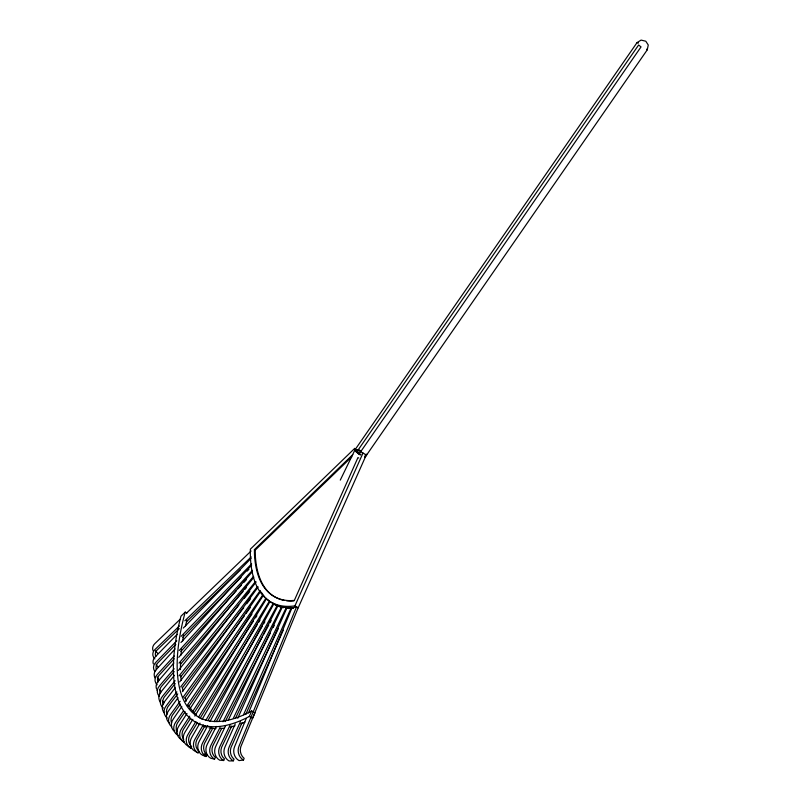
<?xml version="1.0" encoding="UTF-8"?>
<svg xmlns="http://www.w3.org/2000/svg" width="801" height="801" viewBox="0 0 801 801"><rect width="100%" height="100%" fill="white"/><g stroke="black" fill="none" stroke-linecap="round" stroke-linejoin="round"><path stroke-width="1.2" d="M360.08 454.517L356.625 452.175L354.953 449.862L636.975 42.703L638.177 42.904M356.886 450.422L359.949 454.698L359.048 454.067A6.278 1.061 34.7 0 1 355.714 451.323L354.973 449.872M246.157 718.687L234.693 746.442A10.163 8.781 82.5 0 0 239.038 760.59L243.484 760.009L244.165 758.357A9.752 8.421 82.5 0 1 240.781 746.812L298.102 608.029L296.46 607.078L292.015 607.659L248.55 712.9M296.46 607.078L239.139 745.851A10.163 8.781 82.5 0 0 243.484 760.009M354.863 450.122L356.475 449.571M249.301 716.474L251.684 710.948A180.876 75.865 -59.8 0 1 185.211 612.104L180.956 616.219A187.404 78.608 -59.8 0 0 249.301 716.474L252.585 718.387L254.968 712.86L251.684 710.948M235.224 723.964L225.051 746.772A10.163 8.931 88.7 0 0 229.076 760.95L233.321 760.85L234.062 759.188A9.752 8.571 88.7 0 1 230.938 747.633L242.122 722.542M237.767 718.257L287.068 607.629L291.314 607.528L292.956 608.48M240.48 721.581L229.296 746.672A10.163 8.931 88.7 0 0 233.321 760.85M243.524 714.742L291.314 607.528M245.677 714.552L283.294 630.147M363.003 453.046L366.287 454.948L298.212 607.789L294.928 605.876L363.003 453.046L357.857 450.102M225.562 725.816L215.92 745.991A10.163 9.061 -84.6 0 0 219.654 760.159L223.669 760.529L224.46 758.877A9.752 8.691 -84.6 0 1 221.587 747.323L231.759 726.026M228.245 720.209L282.332 606.988L286.358 607.368L288 608.319L285.987 608.129M230.117 725.065L219.945 746.372A10.163 9.061 -84.6 0 0 223.669 760.529M233.331 718.347L286.358 607.368M235.514 718.177L278.358 628.495M340.275 480.119L355.013 449.782L356.425 449.661M216.36 726.427L207.319 744.139A10.163 9.151 -77.2 0 0 210.763 758.257L214.548 759.118L215.389 757.466A9.752 8.781 -77.2 0 1 212.746 745.951L221.777 728.249M219.184 720.89L277.917 605.796L283.344 607.619L281.451 607.188M220.135 727.288L211.104 745A10.163 9.151 -77.2 0 0 214.548 759.118M222.958 721.751L281.702 606.657M225.171 721.601L270.358 633.07M273.181 627.533L274.302 625.321M355.724 451.333L359.419 453.476L359.048 454.067L641.04 46.899L638.627 45.006L356.715 452.004M207.639 725.806L199.299 741.165A10.163 9.201 -69.4 0 0 202.483 755.213L206.017 756.544L206.908 754.902A9.752 8.831 -69.4 0 1 204.475 743.458L212.816 728.089M210.022 721.411L273.752 603.984L278.928 606.277M211.174 727.138L202.833 742.497A10.163 9.201 -69.4 0 0 206.017 756.544M214.147 721.651L277.286 605.316M216.39 721.511L262.247 637.005M263.439 634.803L268.806 624.93M269.997 622.737L271.179 620.545M199.98 723.063L191.86 737.16A10.163 9.232 -61.1 0 0 194.803 751.088L198.067 752.89L198.998 751.278A9.752 8.851 -61.1 0 1 196.776 739.914L204.896 725.826M202.483 718.727L269.947 601.651L274.863 604.405L272.68 603.203M203.254 724.865L195.134 738.963A10.163 9.232 -61.1 0 0 198.067 752.89M205.747 720.53L273.211 603.453M208.02 720.399L262.368 626.092M263.609 623.919L264.861 621.756M357.626 449.872L360.64 450.703M192.861 719.298L185.041 732.094A10.163 9.211 -52.9 0 0 187.764 745.881L190.748 748.144L191.719 746.552M194.813 716.094L266.473 598.758L269.466 601.03L198.458 717.295M195.855 721.561L188.035 734.367A10.163 9.211 -52.9 0 0 190.748 748.144M197.497 722.522L189.677 735.318A9.752 8.841 -52.9 0 0 190.998 745.891M200.1 718.247L257.431 624.38M258.733 622.247L260.035 620.114M186.983 713.451L178.873 725.996A10.163 9.171 -44.8 0 0 181.386 739.603L184.09 742.327A10.163 9.171 -44.8 0 1 181.587 728.72L189.697 716.174M189.687 709.275L263.359 595.333L264.71 596.695M192.4 711.999L266.062 598.057M190.658 718.177L183.229 729.671A9.752 8.801 -44.8 0 0 183.739 739.363M194.042 712.95L253.506 620.965M255.539 617.821L256.891 615.739M360.39 454.968L360.941 454.117M181.817 706.562L173.376 718.898A10.163 9.091 -37.2 0 0 174.638 731.603M185.331 701.416L260.595 591.398M183.519 710.757L175.779 722.071A10.163 9.091 -37.2 0 0 178.102 735.458L176.3 733.075M187.034 705.621L263.008 594.572L261.206 592.189M185.161 711.719L177.421 723.023A9.752 8.721 -37.2 0 0 177.261 731.734M188.676 706.572L251.985 614.037M365.146 457.131L647.168 49.972L646.998 49.201M178.042 697.691L168.57 710.787A10.163 8.981 -30.3 0 0 169.672 723.263M182.418 691.653L258.192 586.893M180.145 701.306L170.673 714.392A10.163 8.981 -30.3 0 0 171.784 726.867M183.069 697.27L260.295 590.497M180.335 704.269L172.325 715.353A9.752 8.611 -30.3 0 0 171.614 723.023M184.711 698.232L244.455 615.629M245.907 613.616L250.282 607.569M175.089 687.879L164.475 701.736A10.163 8.831 -24 0 0 164.505 713.13M179.634 681.931L256.18 581.916M176.881 691.904L166.268 705.761A10.163 8.831 -24 0 0 167.229 717.966M180.666 686.948L257.211 586.933M177.762 693.846L167.91 706.722A9.752 8.471 -24 0 0 167.109 714.212M182.308 687.909L243.694 607.699M246.728 603.734L250.513 598.788M174.448 675.293L161.101 691.764A10.163 8.651 -18.3 0 0 160.23 701.936M178.373 670.447L253.757 577.431M175.139 680.7L162.573 696.199A10.163 8.651 -18.3 0 0 163.414 708.094M179.064 675.854L255.229 581.866M175.209 683.593L164.215 697.15A9.752 8.3 -18.3 0 0 163.334 704.429M180.706 676.805L238.808 605.105M244.305 598.327L249.802 591.538M173.867 662.988L158.468 680.91A10.163 8.441 -13.3 0 0 156.445 688.7M178.733 657.321L252.495 571.493M174.197 668.755L159.609 685.726A10.163 8.441 -13.3 0 0 159.429 696.5M179.064 663.088L253.637 576.32M174.218 671.588L161.251 686.687A9.752 8.1 -13.3 0 0 160.3 693.736M180.706 664.049L243.124 591.418M244.746 589.536L246.368 587.644M175.079 648.94L156.575 669.205A10.163 8.2 -8.9 0 0 154.933 677.746M180.966 642.492L251.614 565.116M174.207 655.979L157.386 674.392A10.163 8.2 -8.9 0 0 157.146 684.815M179.254 650.452L252.435 570.312M174.167 658.772L159.029 675.353A9.752 7.87 -8.9 0 0 158.037 682.162M180.896 651.403L236.415 590.607M238.097 588.765L241.461 585.08M243.985 582.317L246.508 579.554M177.181 634.332L155.434 656.69A10.163 7.93 -5 0 0 153.321 663.889M183.279 628.074L251.144 558.327M176.791 640.78L155.915 662.247A10.163 7.93 -5 0 0 154.853 671.408M181.146 636.304L251.624 563.874M175.83 644.415L157.557 663.198A9.752 7.609 -5 0 0 156.525 669.736M182.788 637.266L241.081 577.351M247.179 571.083L248.911 569.301M354.773 448.33L250.353 549.186A174.187 73.061 -59.8 0 0 294.928 605.876M358.778 458.042L357.957 457.561L294.347 600.38L290.693 600.64A167.749 70.358 -59.8 0 1 254.478 554.592L254.408 549.626L352.79 454.598M284.195 600.41A167.749 70.358 -59.8 0 1 255.299 555.073L255.229 550.107L351.819 456.81M180.195 619.233L155.064 643.413A10.163 7.63 -1.5 0 0 153.371 651.263M186.473 613.186L251.083 551.018M179.444 625.971L155.214 649.291A10.163 7.63 -1.5 0 0 154.903 658.933M184.831 620.795L251.234 556.895M179.294 628.655L156.866 650.242A9.752 7.319 -1.5 0 0 155.815 656.51M186.473 621.746L240.31 569.942M360.53 450.793L360.62 450.733A6.498 1.582 23.1 0 0 357.667 449.772M293.947 600.94L291.514 601.12A167.749 70.358 -59.8 0 1 286.558 600.8M365.066 455.228L366.518 455.048A6.188 1.502 23.1 0 0 366.427 454.157M638.257 42.793L637.065 42.583L641.07 40.1L645.786 41.211L648.259 44.996L647.248 49.852L647.078 49.091M204.255 753.911L206.908 754.902M254.408 549.626L255.229 550.107M287.068 607.629L288.71 608.58M277.917 605.796L279.559 606.757M273.752 603.984L275.394 604.945M185.211 612.104L186.853 613.065M364.976 456.37A6.278 1.061 34.7 0 1 364.705 457.161M176.741 730.762A9.752 8.721 -37.2 0 1 176.02 730.111M167.589 713.18A9.752 8.471 -24 0 1 166.258 711.819M164.115 702.958A9.752 8.3 -18.3 0 1 162.273 700.835M161.401 691.824A9.752 8.1 -13.3 0 1 159.569 689.731M157.507 690.772A10.163 8.441 -13.3 0 1 156.886 689.771M159.449 679.819A9.752 7.87 -8.9 0 1 157.216 676.965M158.278 666.993A9.752 7.609 -5 0 1 156.045 664.189M157.887 653.376A9.752 7.319 -1.5 0 1 155.664 650.632M244.966 722.071A187.404 78.608 -59.8 0 1 240.721 723.824M234.983 725.806A187.404 78.608 -59.8 0 1 230.217 727.088M224.37 728.169A187.404 78.608 -59.8 0 1 220.726 728.54M216.02 728.64A187.404 78.608 -59.8 0 1 208.921 727.809M206.608 727.248A187.404 78.608 -59.8 0 1 203.274 726.147M200.12 724.725A187.404 78.608 -59.8 0 1 196.185 722.332M202.152 719.148A180.876 75.865 -59.8 0 1 200.22 717.976M196.595 715.223A180.876 75.865 -59.8 0 1 188.615 705.22M186.513 701.025A180.876 75.865 -59.8 0 1 185.141 697.621M183.079 690.873A180.876 75.865 -59.8 0 1 182.278 687.228M181.196 680.289A180.876 75.865 -59.8 0 1 180.766 675.664M180.485 669.616A180.876 75.865 -59.8 0 1 180.535 662.537M180.956 655.128A180.876 75.865 -59.8 0 1 181.527 649.21M182.618 641.1A180.876 75.865 -59.8 0 1 183.639 635.153M185.542 625.881A180.876 75.865 -59.8 0 1 186.933 619.984M293.607 608.229A174.187 73.061 -59.8 0 1 291.384 608.279M290.282 608.259A174.187 73.061 -59.8 0 1 286.037 607.919M283.784 607.538A174.187 73.061 -59.8 0 1 279.118 606.237M275.844 604.845A174.187 73.061 -59.8 0 1 273.782 603.724"/></g></svg>
